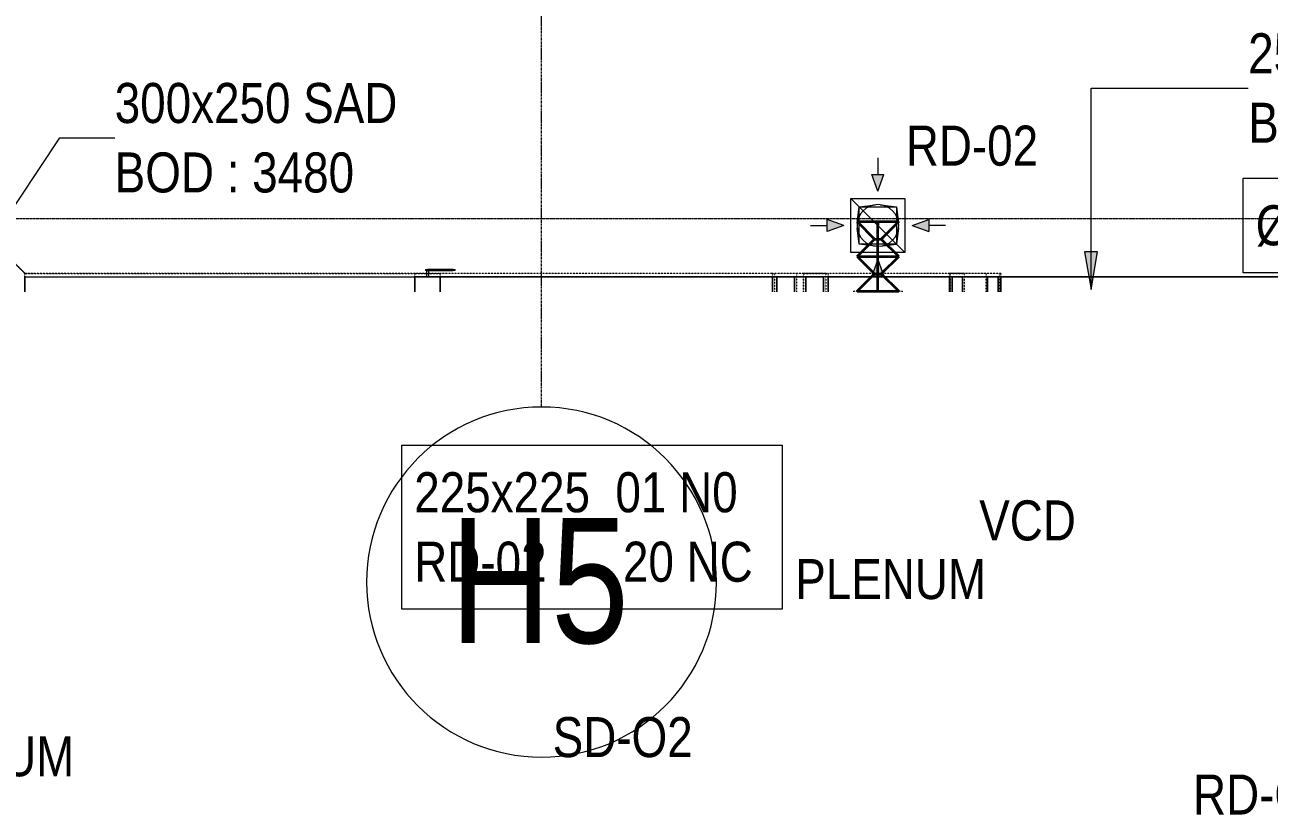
# Model space of a CAD drawing. Header units: inches. Extents: x -83664 to 20107, y -47222 to 19398.
# Drawn here: x -40073 to -32606, y -46552 to -41811 of the extents above; entities that cross this region are included whole.
import ezdxf

# ---------------------------------------------------------------- set-up
doc = ezdxf.new("R2010")
doc.units = ezdxf.units.IN
doc.header["$MEASUREMENT"] = 0
for name, pattern in [('AE7-LP-CENTER', [5.45, 3, -0.6, 1.25, -0.6]), ('Center', [29.999999, 12, -6, 6, -6]), ('Grid Line', [22.225, 12.7, -3.175, 3.175, -3.175]), ('Hidden 0_50', [1.0584, 0.5292, -0.5292])]:
    doc.linetypes.add(name, pattern=pattern)
for name, color, linetype, lineweight, true_color in [('A-ANNO-MATC', 1, 'AE7-LP-CENTER', 9, 0xff0000), ('M-HVAC-DUCT', 7, 'Continuous', 9, 0xffe97f), ('M-HVAC-DUCT-PATT', 7, 'Continuous', 35, 0x007f00)]:
    doc.layers.add(name, color=color, linetype=linetype, lineweight=lineweight, true_color=true_color)
for name, color, linetype, lineweight in [('A-DETL-GENF', 7, 'Continuous', 9), ('G-ANNO-TEXT', 7, 'Continuous', 9), ('M-HVAC-CDFF', 7, 'Continuous', 9), ('M-HVAC-DUCT-CNTR', 7, 'Center', 9), ('M-HVAC-DUCT-IDEN', 7, 'Continuous', 18), ('S-GRID', 7, 'Continuous', 9), ('S-GRID-IDEN', 7, 'Continuous', 9)]:
    doc.layers.add(name, color=color, linetype=linetype, lineweight=lineweight)
doc.styles.add('Arial Narrow_21', font='ARIALN.TTF', dxfattribs={"height": 240})
doc.styles.add('Arial_10', font='arial.ttf', dxfattribs={"width": 0.8, "height": 750})

# ---------------------------------------------------------------- blocks, each defined once
blk = doc.blocks.new('GCE-AT-Return Air Rectangular Diffuser - 225x225-V50-FIRST FLOOR AC CONDITIONING LAYOUT - PART A')
at = {"layer": 'A-DETL-GENF', "true_color": 0xff00ff}
for points in [[(0, 205), (36.4, 305), (-36.4, 305)], [(-305, -36.4), (-205, 0), (-305, 36.4)], [(305, -36.4), (305, 36.4), (205, 0)], [(36.4, -305), (0, -205), (-36.4, -305)]]:
    blk.add_hatch(color=6, dxfattribs=at).paths.add_polyline_path(points)
at = {"layer": 'A-DETL-GENF', "color": 6, "true_color": 0xff00ff}
for p, q in [((0, 405), (0, 305)), ((0, 205), (-36.4, 305)), ((-36.4, 305), (36.4, 305)), ((0, 205), (36.4, 305)), ((-162.5, 162.5), (162.5, 162.5)), ((-162.5, -162.5), (-162.5, 162.5)), ((-162.5, 162.5), (162.5, -162.5)), ((162.5, 162.5), (162.5, -162.5)), ((-205, 0), (-305, 36.4)), ((-305, -36.4), (-305, 36.4)), ((205, 0), (305, 36.4)), ((305, 36.4), (305, -36.4)), ((405, 0), (305, 0)), ((-405, 0), (-305, 0)), ((-205, 0), (-305, -36.4)), ((205, 0), (305, -36.4)), ((162.5, -162.5), (-162.5, -162.5)), ((0, -205), (-36.4, -305)), ((0, -205), (36.4, -305)), ((-36.4, -305), (36.4, -305)), ((0, -397.4), (0, -305))]:
    blk.add_line(p, q, dxfattribs=at)
blk = doc.blocks.new('M_Rectangular to Round Transition - Angle - 45 Degree-7442383-FIRST FLOOR AC CONDITIONING LAYOUT - PART A')
at = {"layer": 'M-HVAC-DUCT', "color": 6, "true_color": 0xff00ff}
for p, q in [((57.8, 125), (60.4, 125)), ((60.4, 125), (57.8, 125)), ((60.4, 0), (60.4, 125)), ((60.4, 0), (60.4, 125)), ((60.4, -125), (60.4, 0)), ((60.4, -125), (60.4, 0)), ((57.8, -125), (60.4, -125)), ((60.4, -125), (57.8, -125))]:
    blk.add_line(p, q, dxfattribs=at)
blk = doc.blocks.new('TEMW-ME-DMP-Volume Control Damper - Standard-V105-FIRST FLOOR AC CONDITIONING LAYOUT - PART A')
at = {"layer": 'M-HVAC-DUCT', "color": 30, "true_color": 0xff7f00}
for p, q in [((-165.1, 163.1), (-165.1, 169.4)), ((-152.4, 169.4), (-165.1, 169.4)), ((-165.1, 163.1), (-152.4, 163.1)), ((0, 169.4), (-152.4, 169.4)), ((-152.4, 169.4), (0, 169.4)), ((0, 163.1), (-152.4, 163.1)), ((-152.4, 163.1), (0, 163.1)), ((-6.4, 125), (-6.4, 163.1)), ((6.3, 163.1), (-6.4, 163.1)), ((6.3, 163.1), (-6.4, 163.1)), ((12.7, 169.4), (0, 169.4)), ((0, 163.1), (12.7, 163.1)), ((6.3, 163.1), (6.3, 125)), ((12.7, 169.4), (12.7, 163.1)), ((-76.2, 125), (-76.2, 35.4)), ((-76.2, 35.4), (-76.2, 125)), ((76.2, 125), (-76.2, 125)), ((-76.2, 125), (76.2, 125)), ((-76.2, 125), (76.2, 125)), ((-6.4, 125), (6.3, 125)), ((-6.4, 125), (6.3, 125)), ((76.2, 125), (76.2, 35.4)), ((76.2, 35.4), (76.2, 125))]:
    blk.add_line(p, q, dxfattribs=at)
blk = doc.blocks.new('M_Rec Elbow - Radius - 0_75W-7691848-FIRST FLOOR AC CONDITIONING LAYOUT - PART A')
at = {"layer": 'M-HVAC-DUCT', "color": 30, "true_color": 0xff7f00}
for p, q in [((115869.9, 55049.9), (115869.9, 54960.2)), ((115869.9, 54960.2), (115869.9, 55049.9)), ((115896.4, 55049.9), (115869.9, 55049.9)), ((115869.9, 55049.9), (116002.5, 55049.9)), ((115896.4, 55049.9), (116002.5, 55049.9)), ((115896.4, 54960.2), (115896.4, 55049.9)), ((116002.5, 55049.9), (116002.5, 54960.2))]:
    blk.add_line(p, q, dxfattribs=at)
blk = doc.blocks.new('M_Rec Elbow - Radius - 0_75W-V213-FIRST FLOOR AC CONDITIONING LAYOUT - PART A')
at = {"layer": 'M-HVAC-DUCT', "color": 30, "true_color": 0xff7f00}
for p, q in [((116177, 55049.9), (116070.9, 55049.9)), ((116070.9, 55049.9), (116070.9, 54960.2)), ((116203.5, 55049.9), (116070.9, 55049.9)), ((116177, 54960.2), (116177, 55049.9)), ((116203.5, 55049.9), (116177, 55049.9)), ((116203.5, 54960.2), (116203.5, 55049.9)), ((116203.5, 55049.9), (116203.5, 54960.2))]:
    blk.add_line(p, q, dxfattribs=at)
blk = doc.blocks.new('M_Rec Elbow - Radius - 0_75W-9411397-FIRST FLOOR AC CONDITIONING LAYOUT - PART A')
at = {"layer": 'M-HVAC-DUCT', "color": 30, "true_color": 0xff7f00}
for p, q in [((116932, 54960.2), (116932, 55049.9)), ((116932, 55049.9), (116932, 54960.2)), ((116947.8, 55049.9), (116932, 55049.9)), ((117011.2, 55049.9), (116932, 55049.9)), ((117011.2, 55049.9), (116947.8, 55049.9)), ((116947.8, 55049.9), (116947.8, 54960.2)), ((117011.2, 54960.2), (117011.2, 55049.9))]:
    blk.add_line(p, q, dxfattribs=at)
blk = doc.blocks.new('M_Rec Elbow - Radius - 0_75W-V227-FIRST FLOOR AC CONDITIONING LAYOUT - PART A')
at = {"layer": 'M-HVAC-DUCT', "color": 30, "true_color": 0xff7f00}
for p, q in [((117160.8, 54960.2), (117160.8, 55049.9)), ((117160.8, 55049.9), (117224.2, 55049.9)), ((117160.8, 55049.9), (117240.1, 55049.9)), ((117224.2, 55049.9), (117224.2, 54960.2)), ((117240.1, 55049.9), (117224.2, 55049.9)), ((117240.1, 55049.9), (117240.1, 54960.2)), ((117240.1, 54960.2), (117240.1, 55049.9))]:
    blk.add_line(p, q, dxfattribs=at)
blk = doc.blocks.new('M_Rectangular to Round Transition - Angle - 45 Degree-V149-FIRST FLOOR AC CONDITIONING LAYOUT - PART A')
at = {"layer": 'M-HVAC-DUCT', "color": 6, "true_color": 0xff00ff}
for p, q in [((107036.9, 66749), (107048.5, 66846.8)), ((107048.5, 66846.8), (107146.2, 66858.4)), ((107048.5, 66846.8), (107273.5, 66846.8)), ((107048.5, 66621.8), (107048.5, 66846.8)), ((107175.8, 66858.4), (107273.5, 66846.8)), ((107273.5, 66846.8), (107285.1, 66749)), ((107273.5, 66846.8), (107273.5, 66621.8)), ((107048.5, 66621.8), (107036.9, 66719.5)), ((107285.1, 66719.5), (107273.5, 66621.8)), ((107146.2, 66610.1), (107048.5, 66621.8)), ((107273.5, 66621.8), (107048.5, 66621.8)), ((107175.8, 66610.1), (107273.5, 66621.8))]:
    blk.add_line(p, q, dxfattribs=at)
for start, end in [(90, 180), (0, 90), (180, 270), (270, 0)]:
    blk.add_arc((107161, 66734.3), 125, start, end, dxfattribs=at)
blk = doc.blocks.new('TEMW-SMBZ-HO-BM-HVAC-00002_rvt-1-FIRST FLOOR AC CONDITIONING LAYOUT - PART A')
at = {"layer": 'M-HVAC-DUCT', "color": 30, "linetype": 'Hidden 0_50', "true_color": 0xff7f00}
for p, q in [((111283.2, 55169.9), (111383.2, 55069.9)), ((111383.2, 55069.9), (111283.2, 55169.9)), ((111383.2, 55069.9), (111383.2, 54960.2)), ((111383.2, 54960.2), (111383.2, 55069.9)), ((113724.1, 55069.9), (111383.2, 55069.9)), ((111383.2, 55069.9), (113724.1, 55069.9)), ((111383.2, 55069.9), (111383.2, 54960.2)), ((111383.2, 54960.2), (111383.2, 55069.9)), ((113724.1, 55069.9), (113724.1, 54960.2)), ((113876.5, 55069.9), (113724.1, 55069.9)), ((113724.1, 55069.9), (113876.5, 55069.9)), ((113724.1, 54960.2), (113724.1, 55069.9)), ((113724.1, 55069.9), (113724.1, 54960.2)), ((113724.1, 54960.2), (113724.1, 55069.9)), ((113876.5, 54960.2), (113876.5, 55069.9)), ((113876.5, 55069.9), (113876.5, 54960.2)), ((115869.9, 55069.9), (113876.5, 55069.9)), ((115869.9, 55069.9), (113876.5, 55069.9)), ((113876.5, 54960.2), (113876.5, 55069.9)), ((113876.5, 55069.9), (113876.5, 54960.2)), ((115869.9, 54960.2), (115869.9, 55069.9)), ((115869.9, 55069.9), (115869.9, 54960.2)), ((115869.9, 55069.9), (115882.3, 55069.9)), ((116016.6, 55069.9), (115869.9, 55069.9)), ((115869.9, 54960.2), (115869.9, 55069.9)), ((115869.9, 54960.2), (115869.9, 55069.9)), ((116016.6, 55069.9), (115882.3, 55069.9)), ((115882.3, 55069.9), (115882.3, 54960.2)), ((116056.8, 55069.9), (115882.3, 55069.9)), ((116016.6, 55069.9), (115882.3, 55069.9)), ((115882.3, 55069.9), (115882.3, 54960.2)), ((116016.6, 54960.2), (116016.6, 55069.9)), ((116191.1, 55069.9), (116016.6, 55069.9)), ((116016.6, 54960.2), (116016.6, 55069.9)), ((116056.8, 54960.2), (116056.8, 55069.9)), ((116056.8, 55069.9), (116191.1, 55069.9)), ((116203.5, 55069.9), (116056.8, 55069.9)), ((116056.8, 55069.9), (116191.1, 55069.9)), ((116056.8, 55069.9), (116056.8, 54960.2)), ((116191.1, 55069.9), (116191.1, 54960.2)), ((116191.1, 55069.9), (116203.5, 55069.9)), ((116191.1, 55069.9), (116191.1, 54960.2)), ((116203.5, 54960.2), (116203.5, 55069.9)), ((116203.5, 55069.9), (116203.5, 54960.2)), ((116932, 55069.9), (116203.5, 55069.9)), ((116932, 55069.9), (116203.5, 55069.9)), ((116203.5, 54960.2), (116203.5, 55069.9)), ((116203.5, 55069.9), (116203.5, 54960.2)), ((116932, 54960.2), (116932, 55069.9)), ((116932, 55069.9), (116932, 54960.2)), ((117019.7, 55069.9), (116932, 55069.9)), ((116932, 55069.9), (116939.4, 55069.9)), ((116932, 55069.9), (116932, 54960.2)), ((116932, 55069.9), (116932, 54960.2)), ((116939.4, 54960.2), (116939.4, 55069.9)), ((116939.4, 55069.9), (117019.7, 55069.9)), ((117152.4, 55069.9), (116939.4, 55069.9)), ((116939.4, 55069.9), (117019.7, 55069.9)), ((116939.4, 54960.2), (116939.4, 55069.9)), ((117019.7, 55069.9), (117019.7, 54960.2)), ((117232.7, 55069.9), (117019.7, 55069.9)), ((117019.7, 55069.9), (117019.7, 54960.2)), ((117232.7, 55069.9), (117152.4, 55069.9)), ((117152.4, 55069.9), (117152.4, 54960.2)), ((117232.7, 55069.9), (117152.4, 55069.9)), ((117240.1, 55069.9), (117152.4, 55069.9)), ((117152.4, 54960.2), (117152.4, 55069.9)), ((117232.7, 54960.2), (117232.7, 55069.9)), ((117232.7, 55069.9), (117240.1, 55069.9)), ((117232.7, 54960.2), (117232.7, 55069.9)), ((117240.1, 55069.9), (117240.1, 54960.2)), ((117240.1, 54960.2), (117240.1, 55069.9))]:
    blk.add_line(p, q, dxfattribs=at)
at = {"layer": 'M-HVAC-DUCT', "color": 30, "true_color": 0xff7f00}
for p, q in [((111383.2, 54960.2), (111383.2, 55049.9)), ((111383.2, 55049.9), (111383.2, 54960.2)), ((111383.2, 55049.9), (113724.1, 55049.9)), ((111383.2, 55049.9), (113724.1, 55049.9)), ((113724.1, 54960.2), (113724.1, 55049.9)), ((113724.1, 55049.9), (113724.1, 54960.2)), ((113876.5, 55049.9), (113876.5, 54960.2)), ((113876.5, 54960.2), (113876.5, 55049.9)), ((113876.5, 55049.9), (115869.9, 55049.9)), ((115869.9, 55049.9), (113876.5, 55049.9)), ((115869.9, 55049.9), (115869.9, 54960.2)), ((115869.9, 54960.2), (115869.9, 55049.9)), ((115896.4, 55049.9), (115896.4, 54960.2)), ((116002.5, 55049.9), (115896.4, 55049.9)), ((115896.4, 55049.9), (116070.9, 55049.9)), ((116002.5, 54960.2), (116002.5, 55049.9)), ((116177, 55049.9), (116002.5, 55049.9)), ((116070.9, 55049.9), (116177, 55049.9)), ((116070.9, 54960.2), (116070.9, 55049.9)), ((116177, 55049.9), (116177, 54960.2)), ((116203.5, 55049.9), (116203.5, 54960.2)), ((116203.5, 54960.2), (116203.5, 55049.9)), ((116203.5, 55049.9), (116932, 55049.9)), ((116932, 55049.9), (116203.5, 55049.9)), ((116932, 55049.9), (116932, 54960.2)), ((116932, 54960.2), (116932, 55049.9)), ((116947.8, 54960.2), (116947.8, 55049.9)), ((116947.8, 55049.9), (117011.2, 55049.9)), ((117160.8, 55049.9), (116947.8, 55049.9)), ((117011.2, 55049.9), (117011.2, 54960.2)), ((117011.2, 55049.9), (117224.2, 55049.9)), ((117224.2, 55049.9), (117160.8, 55049.9)), ((117160.8, 55049.9), (117160.8, 54960.2)), ((117224.2, 54960.2), (117224.2, 55049.9)), ((117240.1, 55049.9), (117240.1, 54960.2)), ((117240.1, 54960.2), (117240.1, 55049.9)), ((117240.1, 55049.9), (119985, 55049.9)), ((119985, 55049.9), (117240.1, 55049.9))]:
    blk.add_line(p, q, dxfattribs=at)
at = {"layer": 'M-HVAC-DUCT', "color": 6, "linetype": 'Hidden 0_50', "true_color": 0xff00ff}
for p, q in [((116357.6, 54960.2), (116357.6, 54962.8)), ((116357.6, 54962.8), (116357.6, 54960.2)), ((116502.6, 54962.8), (116357.6, 54962.8)), ((116502.6, 54962.8), (116357.6, 54962.8)), ((116647.6, 54962.8), (116502.6, 54962.8)), ((116647.6, 54962.8), (116502.6, 54962.8)), ((116647.6, 54960.2), (116647.6, 54962.8)), ((116647.6, 54962.8), (116647.6, 54960.2))]:
    blk.add_line(p, q, dxfattribs=at)
at = {"layer": 'M-HVAC-DUCT-CNTR', "color": 6, "linetype": 'Continuous', "lineweight": 35, "true_color": 0xff00ff}
blk.add_open_spline([(116502.6, 54962.8), (116502.6, 55158.9), (116502.6, 55469.7), (116502.6, 55357.7)], degree=3, dxfattribs=at)
at = {"layer": 'M-HVAC-DUCT-PATT', "color": 6, "true_color": 0xff00ff}
for p, q in [((116377.6, 55380.9), (116627.6, 55380.9)), ((116377.6, 55380.9), (116482.1, 55276.4)), ((116627.6, 55380.9), (116523, 55276.4)), ((116377.6, 55171.9), (116482.1, 55276.4)), ((116482.1, 55276.4), (116523, 55276.4)), ((116627.6, 55171.9), (116523, 55276.4)), ((116377.6, 55171.9), (116627.6, 55171.9)), ((116377.6, 55171.9), (116627.6, 55171.9)), ((116377.6, 55171.9), (116482.1, 55067.3)), ((116627.6, 55171.9), (116523, 55067.3)), ((116377.6, 54962.8), (116482.1, 55067.3)), ((116482.1, 55067.3), (116523, 55067.3)), ((116627.6, 54962.8), (116523, 55067.3)), ((116377.6, 54962.8), (116627.6, 54962.8)), ((116377.6, 54962.8), (116627.6, 54962.8))]:
    blk.add_line(p, q, dxfattribs=at)
at = {"layer": 'M-HVAC-CDFF', "color": 6, "linetype": 'Hidden 0_50', "lineweight": 9, "true_color": 0xff00ff}
blk.add_blockref('GCE-AT-Return Air Rectangular Diffuser - 225x225-V50-FIRST FLOOR AC CONDITIONING LAYOUT - PART A', (116502.6, 55357.7), dxfattribs=at)
at = {"layer": 'M-HVAC-DUCT', "color": 6, "linetype": 'Hidden 0_50', "lineweight": 9, "true_color": 0xff00ff}
for name, p in [('M_Rectangular to Round Transition - Angle - 45 Degree-V149-FIRST FLOOR AC CONDITIONING LAYOUT - PART A', (9341.6, -11376.6)), ('M_Rec Elbow - Radius - 0_75W-7691848-FIRST FLOOR AC CONDITIONING LAYOUT - PART A', (0, 0)), ('M_Rec Elbow - Radius - 0_75W-V213-FIRST FLOOR AC CONDITIONING LAYOUT - PART A', (0, 0)), ('M_Rec Elbow - Radius - 0_75W-9411397-FIRST FLOOR AC CONDITIONING LAYOUT - PART A', (0, 0)), ('M_Rec Elbow - Radius - 0_75W-V227-FIRST FLOOR AC CONDITIONING LAYOUT - PART A', (0, 0))]:
    blk.add_blockref(name, p, dxfattribs=at)
at = {"layer": 'M-HVAC-DUCT', "color": 6, "linetype": 'Hidden 0_50', "lineweight": 9, "true_color": 0xff00ff, "extrusion": (0, 0, -1)}
blk.add_blockref('TEMW-ME-DMP-Volume Control Damper - Standard-V105-FIRST FLOOR AC CONDITIONING LAYOUT - PART A', (-113800.3, 54924.9), dxfattribs=at)
at = {"layer": 'M-HVAC-DUCT', "color": 6, "linetype": 'Hidden 0_50', "lineweight": 9, "true_color": 0xff00ff, "rotation": 90}
blk.add_blockref('M_Rectangular to Round Transition - Angle - 45 Degree-7442383-FIRST FLOOR AC CONDITIONING LAYOUT - PART A', (116502.6, 54902.4), dxfattribs=at)
blk = doc.blocks.new('TEMW-SMBZ-HO-BM-HVAC-00002_rvt-2-FIRST FLOOR AC CONDITIONING LAYOUT - PART A')
at = {"layer": 'M-HVAC-DUCT', "color": 30, "linetype": 'Hidden 0_50', "true_color": 0xff7f00}
for p, q in [((111283.2, 55169.9), (111383.2, 55069.9)), ((111383.2, 55069.9), (111283.2, 55169.9)), ((111383.2, 55069.9), (111383.2, 54960.2)), ((111383.2, 54960.2), (111383.2, 55069.9)), ((113724.1, 55069.9), (111383.2, 55069.9)), ((111383.2, 55069.9), (113724.1, 55069.9)), ((111383.2, 55069.9), (111383.2, 54960.2)), ((111383.2, 54960.2), (111383.2, 55069.9)), ((113724.1, 55069.9), (113724.1, 54960.2)), ((113876.5, 55069.9), (113724.1, 55069.9)), ((113724.1, 55069.9), (113876.5, 55069.9)), ((113724.1, 54960.2), (113724.1, 55069.9)), ((113724.1, 55069.9), (113724.1, 54960.2)), ((113724.1, 54960.2), (113724.1, 55069.9)), ((113876.5, 54960.2), (113876.5, 55069.9)), ((113876.5, 55069.9), (113876.5, 54960.2)), ((115869.9, 55069.9), (113876.5, 55069.9)), ((115869.9, 55069.9), (113876.5, 55069.9)), ((113876.5, 54960.2), (113876.5, 55069.9)), ((113876.5, 55069.9), (113876.5, 54960.2)), ((115869.9, 54960.2), (115869.9, 55069.9)), ((115869.9, 55069.9), (115869.9, 54960.2)), ((115869.9, 55069.9), (115882.3, 55069.9)), ((116016.6, 55069.9), (115869.9, 55069.9)), ((115869.9, 54960.2), (115869.9, 55069.9)), ((115869.9, 54960.2), (115869.9, 55069.9)), ((116016.6, 55069.9), (115882.3, 55069.9)), ((115882.3, 55069.9), (115882.3, 54960.2)), ((116056.8, 55069.9), (115882.3, 55069.9)), ((116016.6, 55069.9), (115882.3, 55069.9)), ((115882.3, 55069.9), (115882.3, 54960.2)), ((116016.6, 54960.2), (116016.6, 55069.9)), ((116191.1, 55069.9), (116016.6, 55069.9)), ((116016.6, 54960.2), (116016.6, 55069.9)), ((116056.8, 54960.2), (116056.8, 55069.9)), ((116056.8, 55069.9), (116191.1, 55069.9)), ((116203.5, 55069.9), (116056.8, 55069.9)), ((116056.8, 55069.9), (116191.1, 55069.9)), ((116056.8, 55069.9), (116056.8, 54960.2)), ((116191.1, 55069.9), (116191.1, 54960.2)), ((116191.1, 55069.9), (116203.5, 55069.9)), ((116191.1, 55069.9), (116191.1, 54960.2)), ((116203.5, 54960.2), (116203.5, 55069.9)), ((116203.5, 55069.9), (116203.5, 54960.2)), ((116932, 55069.9), (116203.5, 55069.9)), ((116932, 55069.9), (116203.5, 55069.9)), ((116203.5, 54960.2), (116203.5, 55069.9)), ((116203.5, 55069.9), (116203.5, 54960.2)), ((116932, 54960.2), (116932, 55069.9)), ((116932, 55069.9), (116932, 54960.2)), ((117019.7, 55069.9), (116932, 55069.9)), ((116932, 55069.9), (116939.4, 55069.9)), ((116932, 55069.9), (116932, 54960.2)), ((116932, 55069.9), (116932, 54960.2)), ((116939.4, 54960.2), (116939.4, 55069.9)), ((116939.4, 55069.9), (117019.7, 55069.9)), ((117152.4, 55069.9), (116939.4, 55069.9)), ((116939.4, 55069.9), (117019.7, 55069.9)), ((116939.4, 54960.2), (116939.4, 55069.9)), ((117019.7, 55069.9), (117019.7, 54960.2)), ((117232.7, 55069.9), (117019.7, 55069.9)), ((117019.7, 55069.9), (117019.7, 54960.2)), ((117232.7, 55069.9), (117152.4, 55069.9)), ((117152.4, 55069.9), (117152.4, 54960.2)), ((117232.7, 55069.9), (117152.4, 55069.9)), ((117240.1, 55069.9), (117152.4, 55069.9)), ((117152.4, 54960.2), (117152.4, 55069.9)), ((117232.7, 54960.2), (117232.7, 55069.9)), ((117232.7, 55069.9), (117240.1, 55069.9)), ((117232.7, 54960.2), (117232.7, 55069.9)), ((117240.1, 55069.9), (117240.1, 54960.2)), ((117240.1, 54960.2), (117240.1, 55069.9))]:
    blk.add_line(p, q, dxfattribs=at)
at = {"layer": 'M-HVAC-DUCT', "color": 30, "true_color": 0xff7f00}
for p, q in [((111383.2, 54960.2), (111383.2, 55049.9)), ((111383.2, 55049.9), (111383.2, 54960.2)), ((111383.2, 55049.9), (113724.1, 55049.9)), ((111383.2, 55049.9), (113724.1, 55049.9)), ((113724.1, 54960.2), (113724.1, 55049.9)), ((113724.1, 55049.9), (113724.1, 54960.2)), ((113876.5, 55049.9), (113876.5, 54960.2)), ((113876.5, 54960.2), (113876.5, 55049.9)), ((113876.5, 55049.9), (115869.9, 55049.9)), ((115869.9, 55049.9), (113876.5, 55049.9)), ((115869.9, 55049.9), (115869.9, 54960.2)), ((115869.9, 54960.2), (115869.9, 55049.9)), ((115896.4, 55049.9), (115896.4, 54960.2)), ((116002.5, 55049.9), (115896.4, 55049.9)), ((115896.4, 55049.9), (116070.9, 55049.9)), ((116002.5, 54960.2), (116002.5, 55049.9)), ((116177, 55049.9), (116002.5, 55049.9)), ((116070.9, 55049.9), (116177, 55049.9)), ((116070.9, 54960.2), (116070.9, 55049.9)), ((116177, 55049.9), (116177, 54960.2)), ((116203.5, 55049.9), (116203.5, 54960.2)), ((116203.5, 54960.2), (116203.5, 55049.9)), ((116203.5, 55049.9), (116932, 55049.9)), ((116932, 55049.9), (116203.5, 55049.9)), ((116932, 55049.9), (116932, 54960.2)), ((116932, 54960.2), (116932, 55049.9)), ((116947.8, 54960.2), (116947.8, 55049.9)), ((116947.8, 55049.9), (117011.2, 55049.9)), ((117160.8, 55049.9), (116947.8, 55049.9)), ((117011.2, 55049.9), (117011.2, 54960.2)), ((117011.2, 55049.9), (117224.2, 55049.9)), ((117224.2, 55049.9), (117160.8, 55049.9)), ((117160.8, 55049.9), (117160.8, 54960.2)), ((117224.2, 54960.2), (117224.2, 55049.9)), ((117240.1, 55049.9), (117240.1, 54960.2)), ((117240.1, 54960.2), (117240.1, 55049.9)), ((117240.1, 55049.9), (119985, 55049.9)), ((119985, 55049.9), (117240.1, 55049.9))]:
    blk.add_line(p, q, dxfattribs=at)
at = {"layer": 'M-HVAC-DUCT', "color": 6, "linetype": 'Hidden 0_50', "true_color": 0xff00ff}
for p, q in [((116357.6, 54960.2), (116357.6, 54962.8)), ((116357.6, 54962.8), (116357.6, 54960.2)), ((116502.6, 54962.8), (116357.6, 54962.8)), ((116502.6, 54962.8), (116357.6, 54962.8)), ((116647.6, 54962.8), (116502.6, 54962.8)), ((116647.6, 54962.8), (116502.6, 54962.8)), ((116647.6, 54960.2), (116647.6, 54962.8)), ((116647.6, 54962.8), (116647.6, 54960.2))]:
    blk.add_line(p, q, dxfattribs=at)
at = {"layer": 'M-HVAC-DUCT-CNTR', "color": 6, "linetype": 'Continuous', "lineweight": 35, "true_color": 0xff00ff}
blk.add_open_spline([(116502.6, 54962.8), (116502.6, 55158.9), (116502.6, 55469.7), (116502.6, 55357.7)], degree=3, dxfattribs=at)
at = {"layer": 'M-HVAC-DUCT-PATT', "color": 6, "true_color": 0xff00ff}
for p, q in [((116377.6, 55380.9), (116627.6, 55380.9)), ((116377.6, 55380.9), (116482.1, 55276.4)), ((116627.6, 55380.9), (116523, 55276.4)), ((116377.6, 55171.9), (116482.1, 55276.4)), ((116482.1, 55276.4), (116523, 55276.4)), ((116627.6, 55171.9), (116523, 55276.4)), ((116377.6, 55171.9), (116627.6, 55171.9)), ((116377.6, 55171.9), (116627.6, 55171.9)), ((116377.6, 55171.9), (116482.1, 55067.3)), ((116627.6, 55171.9), (116523, 55067.3)), ((116377.6, 54962.8), (116482.1, 55067.3)), ((116482.1, 55067.3), (116523, 55067.3)), ((116627.6, 54962.8), (116523, 55067.3)), ((116377.6, 54962.8), (116627.6, 54962.8)), ((116377.6, 54962.8), (116627.6, 54962.8))]:
    blk.add_line(p, q, dxfattribs=at)
at = {"layer": 'M-HVAC-CDFF', "color": 6, "linetype": 'Hidden 0_50', "lineweight": 9, "true_color": 0xff00ff}
blk.add_blockref('GCE-AT-Return Air Rectangular Diffuser - 225x225-V50-FIRST FLOOR AC CONDITIONING LAYOUT - PART A', (116502.6, 55357.7), dxfattribs=at)
at = {"layer": 'M-HVAC-DUCT', "color": 6, "linetype": 'Hidden 0_50', "lineweight": 9, "true_color": 0xff00ff}
for name, p in [('M_Rectangular to Round Transition - Angle - 45 Degree-V149-FIRST FLOOR AC CONDITIONING LAYOUT - PART A', (9341.6, -11376.6)), ('M_Rec Elbow - Radius - 0_75W-7691848-FIRST FLOOR AC CONDITIONING LAYOUT - PART A', (0, 0)), ('M_Rec Elbow - Radius - 0_75W-V213-FIRST FLOOR AC CONDITIONING LAYOUT - PART A', (0, 0)), ('M_Rec Elbow - Radius - 0_75W-9411397-FIRST FLOOR AC CONDITIONING LAYOUT - PART A', (0, 0)), ('M_Rec Elbow - Radius - 0_75W-V227-FIRST FLOOR AC CONDITIONING LAYOUT - PART A', (0, 0))]:
    blk.add_blockref(name, p, dxfattribs=at)
at = {"layer": 'M-HVAC-DUCT', "color": 6, "linetype": 'Hidden 0_50', "lineweight": 9, "true_color": 0xff00ff, "extrusion": (0, 0, -1)}
blk.add_blockref('TEMW-ME-DMP-Volume Control Damper - Standard-V105-FIRST FLOOR AC CONDITIONING LAYOUT - PART A', (-113800.3, 54924.9), dxfattribs=at)
at = {"layer": 'M-HVAC-DUCT', "color": 6, "linetype": 'Hidden 0_50', "lineweight": 9, "true_color": 0xff00ff, "rotation": 90}
blk.add_blockref('M_Rectangular to Round Transition - Angle - 45 Degree-7442383-FIRST FLOOR AC CONDITIONING LAYOUT - PART A', (116502.6, 54902.4), dxfattribs=at)
blk = doc.blocks.new('Grid - Grid Head-AE7-24584-FIRST FLOOR AC CONDITIONING LAYOUT - PART A')
at = {"layer": 'S-GRID-IDEN', "color": 9, "true_color": 0xbbbbbb}
for start, end in [(360, 180), (180, 360)]:
    blk.add_arc((0, 0), 7, start, end, dxfattribs=at)

msp = doc.modelspace()

# ---------------------------------------------------------------- hatches: boundary and pattern name
at = {"layer": 'M-HVAC-DUCT-IDEN', "lineweight": 9}
msp.add_hatch(color=256, dxfattribs=at).paths.add_polyline_path([(-33674.6, -43398.4), (-33634.9, -43173.4), (-33714.2, -43173.4)])

# ---------------------------------------------------------------- linework, layer by layer
at = {"layer": 'A-ANNO-MATC'}
msp.add_line((-79564.5, -42973.2), (20076.9, -42973.2), dxfattribs=at)
at = {"layer": 'G-ANNO-TEXT', "flags": 128}
for points in [[(-32760.9, -42731.1), (-30982.6, -42731.1), (-30982.6, -43298.1), (-32760.9, -43298.1)], [(-37811.7, -44332.4), (-35528.7, -44332.4), (-35528.7, -45316.4), (-37811.7, -45316.4)]]:
    msp.add_lwpolyline(points, close=True, dxfattribs=at)
at = {"layer": 'M-HVAC-DUCT-IDEN', "lineweight": 9}
for p, q in [((-33674.6, -42191.3), (-32731.4, -42191.3)), ((-33674.6, -43398.4), (-33674.6, -42191.3)), ((-40314.5, -43165.4), (-39863.8, -42489.4)), ((-39863.8, -42489.4), (-39534.3, -42489.4)), ((-33634.9, -43173.4), (-33714.2, -43173.4)), ((-33714.2, -43173.4), (-33674.6, -43398.4)), ((-33674.6, -43398.4), (-33634.9, -43173.4))]:
    msp.add_line(p, q, dxfattribs=at)
at = {"layer": 'S-GRID', "color": 254, "linetype": 'Grid Line', "true_color": 0xdcdcdc}
msp.add_line((-36972.3, -44103.7), (-36972.3, 15149.1), dxfattribs=at)

# ---------------------------------------------------------------- block references
at = {"lineweight": 5}
for name in ['TEMW-SMBZ-HO-BM-HVAC-00002_rvt-1-FIRST FLOOR AC CONDITIONING LAYOUT - PART A', 'TEMW-SMBZ-HO-BM-HVAC-00002_rvt-2-FIRST FLOOR AC CONDITIONING LAYOUT - PART A']:
    msp.add_blockref(name, (-151456.7, -98372.2), dxfattribs=at)
at = {"layer": 'S-GRID-IDEN', "color": 9, "true_color": 0xbbbbbb, "xscale": 149.9999999999999, "yscale": 149.9999999999999, "zscale": 149.9999999999999}
msp.add_blockref('Grid - Grid Head-AE7-24584-FIRST FLOOR AC CONDITIONING LAYOUT - PART A', (-36972.3, -45153.7), dxfattribs=at)

# ---------------------------------------------------------------- texts
at = {"layer": 'G-ANNO-TEXT', "char_height": 240, "attachment_point": 1, "style": 'Arial Narrow_21'}
for s, insert, width in [('RD-02', (-34786.3, -42415.6), 1010.126), ('Ø 200 FLEX', (-32685.9, -42893.5), 1899.999), ('225x225  01 N0', (-37736.7, -44494.9), 2441.138), ('VCD', (-34345.7, -44663.8), 733.544), ('RD-02      20 NC', (-37736.7, -44911.6), 2573.417), ('PLENUM', (-35450, -45016), 1443.037), ('SD-O2', (-36905.5, -45963.8), 1058.227), ('PLENUM', (-40922.5, -46078.9), 1443.037), ('RD-O2', (-33062.5, -46308.3), 1082.278)]:
    msp.add_mtext(s, dxfattribs=dict(at, insert=insert, width=width))
at = {"layer": 'M-HVAC-DUCT-IDEN', "lineweight": 9, "char_height": 240, "attachment_point": 1, "style": 'Arial Narrow_21'}
for s, insert, width in [('250x150 SAD', (-32731.4, -41861.7), 2128.48), ('300x250 SAD', (-39534.3, -42159.8), 2128.48), ('BOD : 3410', (-32731.4, -42278.5), 1803.797), ('BOD : 3480', (-39534.3, -42576.5), 1803.797)]:
    msp.add_mtext(s, dxfattribs=dict(at, insert=insert, width=width))
at = {"layer": 'S-GRID-IDEN', "color": 9, "true_color": 0xbbbbbb, "insert": (-37520.3, -44769.8), "char_height": 750, "width": 1317.974, "attachment_point": 1, "style": 'Arial_10'}
msp.add_mtext('H5', dxfattribs=at)

doc.saveas('drawing.dxf')
